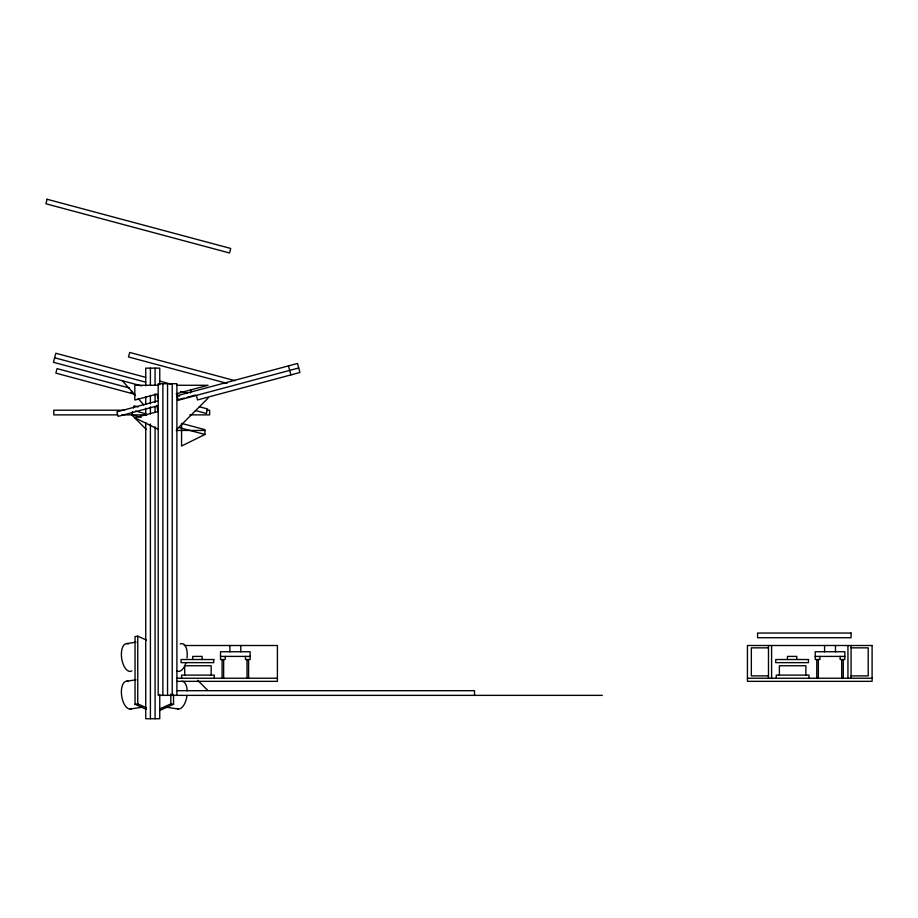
<?xml version="1.0" encoding="UTF-8"?>
<svg xmlns="http://www.w3.org/2000/svg" width="918" height="918" viewBox="0 0 918 918"><rect width="100%" height="100%" fill="white"/><g stroke="black" fill="none" stroke-linecap="round" stroke-linejoin="round"><path stroke-width="1.38" d="M131.102 393.306L131.71 391.045M132.617 411.471L131.71 414.856L146.318 429.463M133.523 408.085L134.131 405.825L138.239 406.926M190.393 392.938L191.3 389.553M176.899 429.291L208.065 398.125M204.944 434.478L181.569 446.022L181.569 423.382L204.944 429.647L204.944 434.478L178.907 427.501M159.525 708.971L170.851 703.888L173.548 704.29L173.548 694.421M159.709 710.498L173.548 704.29M176.21 393.811L208.065 385.273L176.899 385.273M157.93 400.868L116.873 411.872L118.089 416.382L157.77 405.745M177.358 399.904L184.288 398.045M187.054 397.299L195.373 395.073M298.706 367.98L178.299 400.248L177.082 395.738L297.501 363.471L299.922 372.501L197.565 399.927L196.36 395.406M146.559 640.11L137.757 636.163L135.049 636.564L135.049 704.29L146.387 709.373M126.581 643.598L136.025 642.187M126.581 681.225L136.025 679.813M135.049 704.29L137.757 703.888L146.559 707.835M130.207 709.029L142.347 707.216M158.194 385.273L134.82 385.273L134.82 400.053L156.989 394.12L158.194 398.63M124.63 410.208L53.795 410.208L53.795 414.879L117.538 414.879M206.791 410.208L209.625 410.208L209.625 414.879L189.785 414.879M121.796 414.879L146.995 414.856M176.233 430.439L204.944 430.439M184.266 645.503L277.408 645.503L277.408 681.34L177.105 681.34M768.481 647.844L751.337 647.844L751.337 675.889L768.481 675.889M851.066 647.844L868.21 647.844L868.21 675.889L851.066 675.889M220.527 656.404L250.132 656.404M815.218 656.404L844.835 656.404M177.105 678.23L277.408 678.23M747.436 678.23L872.1 678.23M177.174 690.692L474.526 690.692L474.526 695.362M602.3 695.362L158.194 695.362L158.194 383.713L176.899 383.713L176.899 695.362M166.25 707.216L178.402 709.029M235.054 380.683L129.69 352.443L128.474 356.964L226.998 383.357M145.732 377.344L55.837 353.258L53.416 362.289L141.602 385.916M159.755 381.108L170.725 384.045M54.621 357.779L145.732 382.186M180.444 391.481L187.329 393.329M176.967 395.394L179.618 396.106M129.576 388.05L57.054 368.623L55.849 373.133L133.844 394.04M199.367 406.754L207.571 408.958L206.366 413.467L195.419 410.53M135.508 411.034L145.882 413.811M141.188 417.403L131.71 414.856L131.71 412.538M158.194 429.291L134.82 417.747L158.194 411.494L156.588 405.469M197.657 680.284L207.709 690.336M122.358 380.763L135.451 395.509M138.251 398.664L143.862 404.987M288.47 365.892L290.891 374.923M851.066 645.503L851.066 678.23M847.945 645.503L847.945 678.23M843.275 659.526L843.275 678.436M841.714 659.526L841.714 678.436M840.154 656.404L840.154 659.526L844.835 659.526L844.835 651.734L815.218 651.734L815.218 659.526L819.9 659.526L819.9 656.404M835.483 645.503L835.483 651.734M824.571 645.503L824.571 651.734M818.34 659.526L818.34 678.436M816.779 659.526L816.779 678.436M808.987 678.23L808.987 675.109L776.272 675.109L776.272 678.23M805.878 675.109L805.878 665.757L779.382 665.757L779.382 675.109M796.79 659.526L796.79 656.404L787.437 656.404L787.437 659.526M771.59 645.503L771.59 678.23M768.481 645.503L768.481 678.23M248.583 659.526L248.583 678.436M247.022 659.526L247.022 678.436M245.462 656.404L245.462 659.526L250.132 659.526L250.132 651.734L220.527 651.734L220.527 659.526L225.208 659.526L225.208 656.404M240.791 645.503L240.791 651.734M229.879 645.503L229.879 651.734M223.648 659.526L223.648 678.436M222.087 659.526L222.087 678.436M214.296 678.23L214.296 675.109L181.569 675.109L181.569 678.23M211.174 675.109L211.174 665.757L184.69 665.757L184.69 675.109M202.098 659.526L202.098 656.404L192.746 656.404L192.746 659.526M172.228 383.713L172.228 695.362M170.851 694.008L170.851 703.888M167.546 383.713L167.546 695.362M162.876 383.713L162.876 695.362M159.755 384.734L159.755 368.129L145.732 368.129L145.732 385.812M159.755 694.41L159.755 718.737L145.732 718.737L145.732 422.509M155.085 368.129L155.085 385.308M155.085 393.891L155.085 402.474M155.085 406.766L155.085 412.492M155.085 426.801L155.085 718.737M150.403 368.129L150.403 385.308M150.403 395.325L150.403 403.909M150.403 406.766L150.403 413.926M150.403 423.944L150.403 718.737M145.732 396.748L145.732 404.31M145.732 408.2L145.732 415.361M137.757 636.163L137.757 703.888M131.894 708.432A14.022 6.77 81.5 0 1 121.612 695.603A14.022 6.77 81.5 0 1 128.394 681.581M131.894 670.806A14.022 6.77 81.5 0 1 121.612 657.965A14.022 6.77 81.5 0 1 128.394 643.954M180.215 643.954A14.022 6.77 -81.5 0 1 186.985 657.965M185.964 662.693A14.022 6.77 -81.5 0 1 176.715 670.806M182.028 681.225A14.022 6.77 -81.5 0 1 187.203 690.818M186.985 695.603A14.022 6.77 -81.5 0 1 176.715 708.432M47.105 199.263L45.9 203.773L229.534 252.978L230.739 248.468L47.105 199.263M851.066 633.041L757.568 633.041L757.568 637.712L851.066 637.712L851.066 633.041M872.1 645.503L747.436 645.503L747.436 681.34L872.1 681.34L872.1 645.503M213.779 659.526L181.053 659.526L181.053 662.647L213.779 662.647L213.779 659.526M808.471 659.526L775.756 659.526L775.756 662.647L808.471 662.647L808.471 659.526"/></g></svg>
